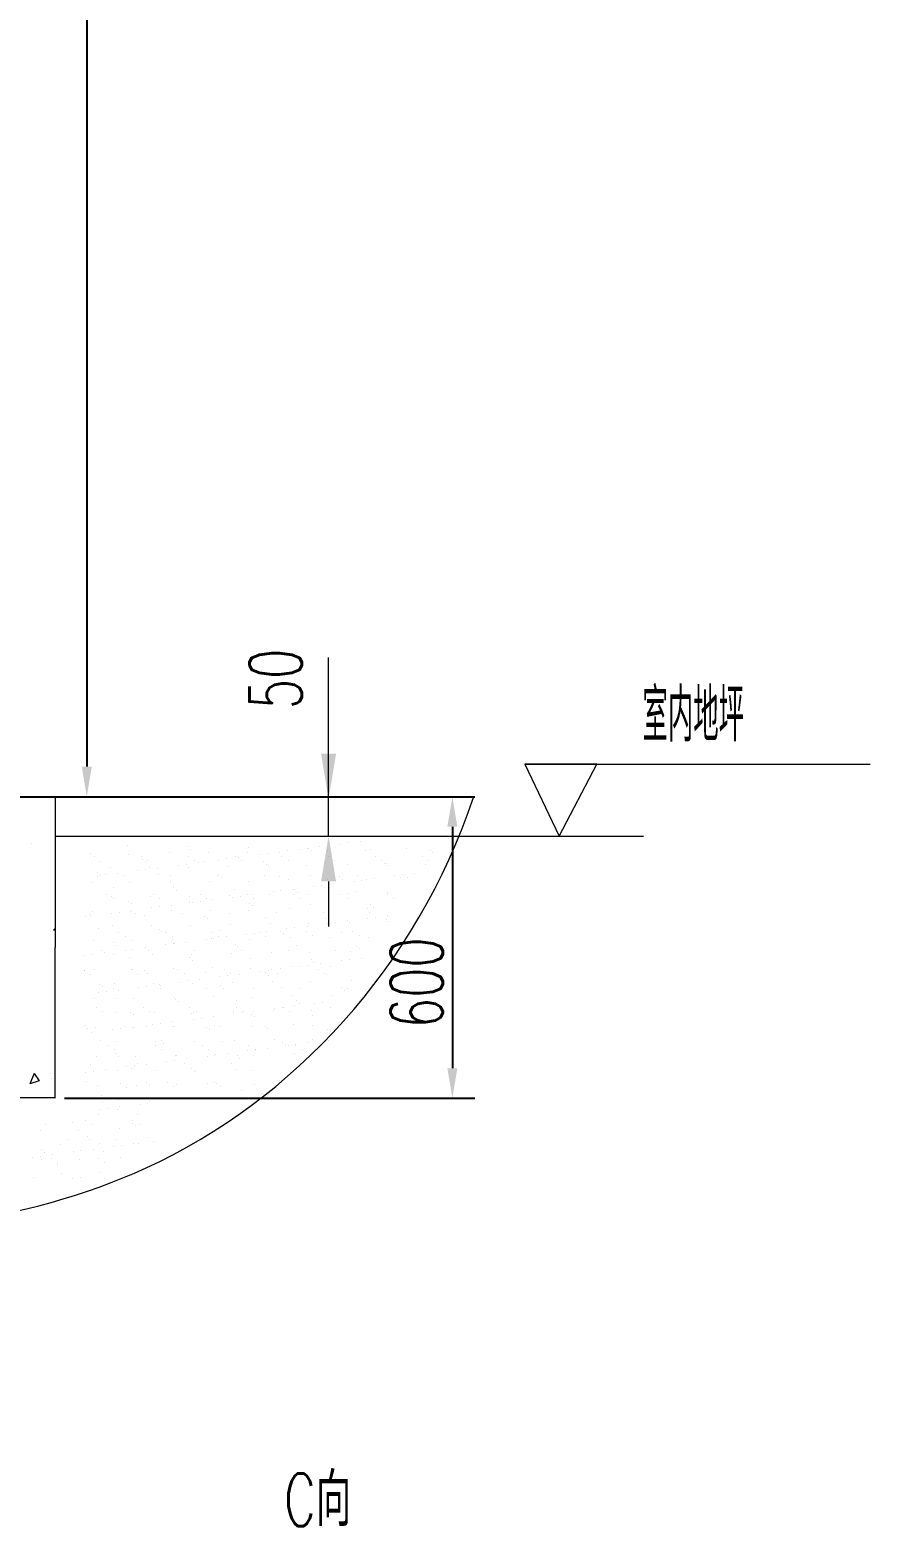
# Model space of a CAD drawing. Header units: millimetres. Extents: x -394 to 6212, y -2458 to 809.
# Drawn here: x 5029.1 to 5085, y -2285 to -2185.5 of the extents above; entities that cross this region are included whole.
import ezdxf

# ---------------------------------------------------------------- set-up
doc = ezdxf.new("R2010")
doc.units = ezdxf.units.MM
doc.header["$PDSIZE"] = -5
doc.layers.get('DEFPOINTS').update_dxf_attribs({"lineweight": 18})
doc.layers.add('1', color=1, linetype='Continuous', lineweight=18, true_color=0xff0000)
doc.layers.add('2', color=2, linetype='Continuous', lineweight=18, true_color=0xffff00)
doc.layers.add('LAYER2', color=2, linetype='Continuous', lineweight=25)
doc.styles.add('HZ', font='txt.shx', dxfattribs={"width": 0.67, "bigfont": 'hztxt.shx'})
doc.styles.get("Standard").update_dxf_attribs({"font": 'txt.shx', "bigfont": 'gbcbig.shx'})
doc.styles.add('STYLE1', font='txt.shx', dxfattribs={"width": 0.67, "bigfont": 'hztxt.shx'})
doc.dimstyles.new('STANDARD$0', dxfattribs={"dimtxt": 3.5, "dimasz": 2.5, "dimexe": 1.25, "dimexo": 0.625, "dimtad": 1, "dimdec": 4, "dimdsep": 46, "dimtxsty": 'HZ', "dimcen": 2.5, "dimdle": 5, "dimadec": 0, "dimazin": 0, "dimtfac": 1, "dimtmove": 0, "dimatfit": 3, "dimfxl": 1, "dimtolj": 1, "dimlwd": -1, "dimlwe": -1, "dimarcsym": 0})

# ---------------------------------------------------------------- blocks, each defined once
blk = doc.blocks.new('*D181')
at = {"layer": 'DEFPOINTS', "color": 0}
for p in [(4986.784, -2064.615), (5011.125, -2236.527), (5032.879, -2236.527)]:
    blk.add_point(p, dxfattribs=at)
at = {"layer": 'LAYER2', "color": 0}
for p, q in [((4987.409, -2064.615), (5034.379, -2064.615)), ((5032.879, -2066.615), (5032.879, -2234.527)), ((5011.75, -2236.527), (5034.379, -2236.527))]:
    blk.add_line(p, q, dxfattribs=at)
for points in [[(5032.546, -2066.615), (5033.212, -2066.615), (5032.879, -2064.615)], [(5032.546, -2234.527), (5033.212, -2234.527), (5032.879, -2236.527)]]:
    blk.add_solid(points, dxfattribs=at)
at = {"layer": 'LAYER2', "color": 0, "insert": (5030.504, -2146.691), "char_height": 3.5, "attachment_point": 5, "rotation": 90, "style": 'HZ'}
blk.add_mtext('\\A1;1546', dxfattribs=at)
blk = doc.blocks.new('*D179')
at = {"layer": 'DEFPOINTS', "color": 0}
for p in [(5011.087, -2236.527), (5030.762, -2256.574), (5057.201, -2256.574)]:
    blk.add_point(p, dxfattribs=at)
at = {"layer": 'LAYER2', "color": 0}
for p, q in [((5011.712, -2236.527), (5058.701, -2236.527)), ((5057.201, -2238.527), (5057.201, -2254.574)), ((5031.387, -2256.574), (5058.701, -2256.574))]:
    blk.add_line(p, q, dxfattribs=at)
for points in [[(5056.868, -2238.527), (5057.534, -2238.527), (5057.201, -2236.527)], [(5056.868, -2254.574), (5057.534, -2254.574), (5057.201, -2256.574)]]:
    blk.add_solid(points, dxfattribs=at)
at = {"layer": 'LAYER2', "color": 0, "insert": (5054.826, -2248.893), "char_height": 3.5, "attachment_point": 5, "rotation": 90, "style": 'HZ'}
blk.add_mtext('\\A1;600', dxfattribs=at)

msp = doc.modelspace()

# ---------------------------------------------------------------- linework, layer by layer
at = {"layer": '1'}
for p, q in [((5030.77982, -2236.49843), (5030.76151, -2256.57391)), ((5030.77982, -2236.57392), (5030.76151, -2256.57391)), ((5029.22343, -2239.66633), (5029.22343, -2239.66633)), ((5030.77745, -2239.15684), (5069.90599, -2239.15684)), ((5030.77173, -2245.40703), (5030.65807, -2245.39371)), ((5030.77184, -2245.28469), (5030.65816, -2245.39356)), ((5029.36958, -2254.92583), (5029.10017, -2255.62577)), ((5029.36958, -2254.92583), (5029.70464, -2255.42356)), ((5030.44434, -2254.92516), (5030.44434, -2254.92516)), ((5029.70451, -2255.4237), (5029.10004, -2255.62591)), ((5030.5076, -2255.25602), (5030.5076, -2255.25602)), ((4929.28181, -2256.52745), (5030.76155, -2256.52745))]:
    msp.add_line(p, q, dxfattribs=at)
at = {"layer": '2'}
for p, q in [((5048.96515, -2239.15684), (5048.96515, -2227.27787)), ((5062.02546, -2234.36745), (5064.29691, -2239.15684)), ((5066.82074, -2234.36745), (5062.02546, -2234.36745)), ((5062.02546, -2234.36745), (5084.99234, -2234.36745)), ((5064.29691, -2239.15684), (5066.82074, -2234.36745)), ((5064.29691, -2239.15684), (5066.82074, -2234.36745)), ((5030.80217, -2239.15684), (5050.96515, -2239.15684)), ((5035.599, -2239.80163), (5035.599, -2239.80163)), ((5039.60045, -2239.836), (5039.60045, -2239.836)), ((5039.78477, -2240.0049), (5039.78477, -2240.0049)), ((5043.66089, -2239.92442), (5043.66089, -2239.92442)), ((5047.04399, -2240.02561), (5047.04399, -2240.02561)), ((5047.5645, -2239.95708), (5047.5645, -2239.95708)), ((5047.66234, -2239.95879), (5047.66234, -2239.95879)), ((5048.37748, -2239.85005), (5048.37748, -2239.85005)), ((5048.8628, -2240.08639), (5048.8628, -2240.08639)), ((5049.73576, -2239.67123), (5049.73576, -2239.67123)), ((5050.25627, -2239.60271), (5050.25627, -2239.60271)), ((5051.06925, -2239.49567), (5051.06925, -2239.49567)), ((5051.42089, -2240.09866), (5051.42089, -2240.09866)), ((5051.72277, -2240.04721), (5051.72277, -2240.04721)), ((5054.12178, -2240.00135), (5054.12178, -2240.00135)), ((5055.72422, -2240.08158), (5055.72422, -2240.08158)), ((5033.10965, -2240.32325), (5033.10965, -2240.32325)), ((5033.39855, -2240.53195), (5033.39855, -2240.53195)), ((5033.82024, -2240.8006), (5033.82024, -2240.8006)), ((5035.66774, -2240.33551), (5035.66774, -2240.33551)), ((5036.51269, -2240.52629), (5036.51269, -2240.52629)), ((5036.59433, -2240.71368), (5036.59433, -2240.71368)), ((5036.77865, -2240.88258), (5036.77865, -2240.88258)), ((5036.93439, -2240.79494), (5036.93439, -2240.79494)), ((5038.36863, -2240.23821), (5038.36863, -2240.23821)), ((5038.96867, -2241.08875), (5038.96867, -2241.08875)), ((5039.48918, -2241.02022), (5039.48918, -2241.02022)), ((5039.62683, -2240.52063), (5039.62683, -2240.52063)), ((5040.04853, -2240.78928), (5040.04853, -2240.78928)), ((5040.30216, -2240.91319), (5040.30216, -2240.91319)), ((5040.65476, -2240.8021), (5040.65476, -2240.8021)), ((5040.98623, -2240.20482), (5040.98623, -2240.20482)), ((5041.66044, -2240.73437), (5041.66044, -2240.73437)), ((5042.18095, -2240.66584), (5042.18095, -2240.66584)), ((5042.74097, -2240.51497), (5042.74097, -2240.51497)), ((5042.99394, -2240.55881), (5042.99394, -2240.55881)), ((5043.16267, -2240.78362), (5043.16267, -2240.78362)), ((5043.54432, -2240.21709), (5043.54432, -2240.21709)), ((5044.35222, -2240.37999), (5044.35222, -2240.37999)), ((5044.65621, -2240.83647), (5044.65621, -2240.83647)), ((5044.84053, -2241.00537), (5044.84053, -2241.00537)), ((5044.87272, -2240.31146), (5044.87272, -2240.31146)), ((5044.95601, -2241.10902), (5044.95601, -2241.10902)), ((5045.68571, -2240.20443), (5045.68571, -2240.20443)), ((5045.85512, -2240.50931), (5045.85512, -2240.50931)), ((5046.24521, -2240.11978), (5046.24521, -2240.11978)), ((5046.27681, -2240.77796), (5046.27681, -2240.77796)), ((5047.84666, -2240.12769), (5047.84666, -2240.12769)), ((5048.71665, -2240.92489), (5048.71665, -2240.92489)), ((5048.96926, -2240.50365), (5048.96926, -2240.50365)), ((5049.39095, -2240.7723), (5049.39095, -2240.7723)), ((5050.21499, -2241.02398), (5050.21499, -2241.02398)), ((5052.0834, -2240.49799), (5052.0834, -2240.49799)), ((5052.5051, -2240.76664), (5052.5051, -2240.76664)), ((5052.7181, -2240.95926), (5052.7181, -2240.95926)), ((5052.83258, -2240.99059), (5052.83258, -2240.99059)), ((5055.19754, -2240.49233), (5055.19754, -2240.49233)), ((5055.39067, -2241.00286), (5055.39067, -2241.00286)), ((5055.61924, -2240.76098), (5055.61924, -2240.76098)), ((5055.90854, -2240.25048), (5055.90854, -2240.25048)), ((5033.58512, -2241.7975), (5033.58512, -2241.7975)), ((5033.5882, -2241.59135), (5033.5882, -2241.59135)), ((5033.77252, -2241.76025), (5033.77252, -2241.76025)), ((5034.10563, -2241.72898), (5034.10563, -2241.72898)), ((5034.46184, -2241.26083), (5034.46184, -2241.26083)), ((5034.91862, -2241.62195), (5034.91862, -2241.62195)), ((5035.33835, -2241.76773), (5035.33835, -2241.76773)), ((5036.2769, -2241.44312), (5036.2769, -2241.44312)), ((5036.79741, -2241.3746), (5036.79741, -2241.3746)), ((5037.07944, -2241.22744), (5037.07944, -2241.22744)), ((5037.61039, -2241.26757), (5037.61039, -2241.26757)), ((5037.64863, -2241.67977), (5037.64863, -2241.67977)), ((5038.45249, -2241.76208), (5038.45249, -2241.76208)), ((5039.63753, -2241.23971), (5039.63753, -2241.23971)), ((5041.56663, -2241.75642), (5041.56663, -2241.75642)), ((5041.65009, -2241.71414), (5041.65009, -2241.71414)), ((5041.8344, -2241.88304), (5041.8344, -2241.88304)), ((5042.33842, -2241.1424), (5042.33842, -2241.1424)), ((5044.68078, -2241.75076), (5044.68078, -2241.75076)), ((5045.71052, -2241.80256), (5045.71052, -2241.80256)), ((5046.3082, -2242.0466), (5046.3082, -2242.0466)), ((5047.5141, -2241.12129), (5047.5141, -2241.12129)), ((5047.79492, -2241.7451), (5047.79492, -2241.7451)), ((5048.92579, -2242.01322), (5048.92579, -2242.01322)), ((5049.71197, -2241.83693), (5049.71197, -2241.83693)), ((5049.89629, -2242.00583), (5049.89629, -2242.00583)), ((5050.90906, -2241.73944), (5050.90906, -2241.73944)), ((5051.17827, -2242.07047), (5051.17827, -2242.07047)), ((5051.48388, -2242.02548), (5051.48388, -2242.02548)), ((5051.99125, -2241.96344), (5051.99125, -2241.96344)), ((5052.90242, -2241.12815), (5052.90242, -2241.12815)), ((5053.34953, -2241.78462), (5053.34953, -2241.78462)), ((5053.7724, -2241.92535), (5053.7724, -2241.92535)), ((5053.87004, -2241.71609), (5053.87004, -2241.71609)), ((5054.0232, -2241.73378), (5054.0232, -2241.73378)), ((5054.18478, -2241.92818), (5054.18478, -2241.92818)), ((5054.68302, -2241.60906), (5054.68302, -2241.60906)), ((5033.17265, -2242.25007), (5033.17265, -2242.25007)), ((5034.20618, -2243.03605), (5034.20618, -2243.03605)), ((5034.64251, -2242.55745), (5034.64251, -2242.55745)), ((5035.73073, -2242.26234), (5035.73073, -2242.26234)), ((5037.32032, -2243.03039), (5037.32032, -2243.03039)), ((5038.43163, -2242.16503), (5038.43163, -2242.16503)), ((5038.64396, -2242.59182), (5038.64396, -2242.59182)), ((5038.82828, -2242.76072), (5038.82828, -2242.76072)), ((5040.43446, -2243.02473), (5040.43446, -2243.02473)), ((5041.04922, -2242.13164), (5041.04922, -2242.13164)), ((5042.40141, -2243.06923), (5042.40141, -2243.06923)), ((5042.70439, -2242.68024), (5042.70439, -2242.68024)), ((5043.5486, -2243.01907), (5043.5486, -2243.01907)), ((5043.60731, -2242.14391), (5043.60731, -2242.14391)), ((5043.91593, -2243.02658), (5043.91593, -2243.02658)), ((5045.019, -2243.03584), (5045.019, -2243.03584)), ((5045.27421, -2242.84776), (5045.27421, -2242.84776)), ((5045.79472, -2242.77923), (5045.79472, -2242.77923)), ((5046.60771, -2242.6722), (5046.60771, -2242.6722)), ((5046.66274, -2243.01341), (5046.66274, -2243.01341)), ((5046.70584, -2242.71461), (5046.70584, -2242.71461)), ((5046.89016, -2242.88351), (5046.89016, -2242.88351)), ((5047.57709, -2243.04811), (5047.57709, -2243.04811)), ((5047.96598, -2242.49338), (5047.96598, -2242.49338)), ((5048.48649, -2242.42485), (5048.48649, -2242.42485)), ((5048.96515, -2242.15684), (5048.96515, -2245.15684)), ((5049.29948, -2242.31782), (5049.29948, -2242.31782)), ((5049.77689, -2243.00775), (5049.77689, -2243.00775)), ((5050.27799, -2242.9508), (5050.27799, -2242.9508)), ((5050.65776, -2242.139), (5050.65776, -2242.139)), ((5050.76628, -2242.80303), (5050.76628, -2242.80303)), ((5052.89103, -2243.00209), (5052.89103, -2243.00209)), ((5052.89558, -2242.91741), (5052.89558, -2242.91741)), ((5034.52484, -2243.18766), (5034.52484, -2243.18766)), ((5034.62787, -2243.3047), (5034.62787, -2243.3047)), ((5035.63783, -2243.46949), (5035.63783, -2243.46949)), ((5035.82215, -2243.63839), (5035.82215, -2243.63839)), ((5035.84061, -2244.08971), (5035.84061, -2244.08971)), ((5037.14243, -2243.15427), (5037.14243, -2243.15427)), ((5037.19889, -2243.91089), (5037.19889, -2243.91089)), ((5037.7194, -2243.84237), (5037.7194, -2243.84237)), ((5037.74202, -2243.29904), (5037.74202, -2243.29904)), ((5038.49462, -2244.09185), (5038.49462, -2244.09185)), ((5038.53239, -2243.73533), (5038.53239, -2243.73533)), ((5039.69827, -2243.55791), (5039.69827, -2243.55791)), ((5039.70052, -2243.16654), (5039.70052, -2243.16654)), ((5039.89067, -2243.55651), (5039.89067, -2243.55651)), ((5040.41117, -2243.48799), (5040.41117, -2243.48799)), ((5040.85616, -2243.29338), (5040.85616, -2243.29338)), ((5041.11221, -2244.05847), (5041.11221, -2244.05847)), ((5041.22416, -2243.38096), (5041.22416, -2243.38096)), ((5042.58244, -2243.20214), (5042.58244, -2243.20214)), ((5043.10295, -2243.13361), (5043.10295, -2243.13361)), ((5043.6703, -2244.07073), (5043.6703, -2244.07073)), ((5043.69972, -2243.59228), (5043.69972, -2243.59228)), ((5043.88404, -2243.76118), (5043.88404, -2243.76118)), ((5043.9703, -2243.28772), (5043.9703, -2243.28772)), ((5046.3712, -2243.97343), (5046.3712, -2243.97343)), ((5047.08444, -2243.28206), (5047.08444, -2243.28206)), ((5047.76015, -2243.6807), (5047.76015, -2243.6807)), ((5048.98879, -2243.94004), (5048.98879, -2243.94004)), ((5050.19858, -2243.2764), (5050.19858, -2243.2764)), ((5051.54688, -2243.95231), (5051.54688, -2243.95231)), ((5051.7616, -2243.71507), (5051.7616, -2243.71507)), ((5051.94592, -2243.88397), (5051.94592, -2243.88397)), ((5053.31272, -2243.27074), (5053.31272, -2243.27074)), ((5032.81603, -2244.51607), (5032.81603, -2244.51607)), ((5033.03184, -2244.2775), (5033.03184, -2244.2775)), ((5033.14884, -2244.44409), (5033.14884, -2244.44409)), ((5033.23564, -2244.17689), (5033.23564, -2244.17689)), ((5034.50712, -2244.26527), (5034.50712, -2244.26527)), ((5035.02763, -2244.19674), (5035.02763, -2244.19674)), ((5035.79373, -2244.18916), (5035.79373, -2244.18916)), ((5036.14598, -2244.27184), (5036.14598, -2244.27184)), ((5036.69214, -2244.43559), (5036.69214, -2244.43559)), ((5037.20542, -2245.08109), (5037.20542, -2245.08109)), ((5039.26012, -2244.26618), (5039.26012, -2244.26618)), ((5040.69359, -2244.46996), (5040.69359, -2244.46996)), ((5040.87791, -2244.63886), (5040.87791, -2244.63886)), ((5042.37426, -2244.26052), (5042.37426, -2244.26052)), ((5042.46441, -2244.99605), (5042.46441, -2244.99605)), ((5044.75402, -2244.55838), (5044.75402, -2244.55838)), ((5045.082, -2244.96266), (5045.082, -2244.96266)), ((5045.4884, -2244.25486), (5045.4884, -2244.25486)), ((5047.64009, -2244.97493), (5047.64009, -2244.97493)), ((5048.60255, -2244.2492), (5048.60255, -2244.2492)), ((5048.75547, -2244.59275), (5048.75547, -2244.59275)), ((5048.88798, -2244.96115), (5048.88798, -2244.96115)), ((5048.93979, -2244.76165), (5048.93979, -2244.76165)), ((5049.40849, -2244.89262), (5049.40849, -2244.89262)), ((5050.22147, -2244.78559), (5050.22147, -2244.78559)), ((5050.34098, -2244.87763), (5050.34098, -2244.87763)), ((5051.57975, -2244.60677), (5051.57975, -2244.60677)), ((5051.71669, -2244.24354), (5051.71669, -2244.24354)), ((5052.10026, -2244.53824), (5052.10026, -2244.53824)), ((5052.81591, -2244.68117), (5052.81591, -2244.68117)), ((5052.91325, -2244.43121), (5052.91325, -2244.43121)), ((5052.95857, -2244.84424), (5052.95857, -2244.84424)), ((5033.68601, -2245.31326), (5033.68601, -2245.31326)), ((5034.58783, -2245.11448), (5034.58783, -2245.11448)), ((5035.01381, -2245.54015), (5035.01381, -2245.54015)), ((5035.4355, -2245.8088), (5035.4355, -2245.8088)), ((5037.68746, -2245.34764), (5037.68746, -2245.34764)), ((5037.87178, -2245.51653), (5037.87178, -2245.51653)), ((5038.12795, -2245.53449), (5038.12795, -2245.53449)), ((5038.54964, -2245.80314), (5038.54964, -2245.80314)), ((5038.55761, -2246.01868), (5038.55761, -2246.01868)), ((5039.76351, -2245.09336), (5039.76351, -2245.09336)), ((5040.81266, -2246.02428), (5040.81266, -2246.02428)), ((5041.17521, -2245.98529), (5041.17521, -2245.98529)), ((5041.24209, -2245.52883), (5041.24209, -2245.52883)), ((5041.33317, -2245.95575), (5041.33317, -2245.95575)), ((5041.66379, -2245.79748), (5041.66379, -2245.79748)), ((5041.7479, -2245.43605), (5041.7479, -2245.43605)), ((5042.14616, -2245.84872), (5042.14616, -2245.84872)), ((5043.50444, -2245.6699), (5043.50444, -2245.6699)), ((5043.7333, -2245.99756), (5043.7333, -2245.99756)), ((5044.02494, -2245.60138), (5044.02494, -2245.60138)), ((5044.35623, -2245.52317), (5044.35623, -2245.52317)), ((5044.77793, -2245.79182), (5044.77793, -2245.79182)), ((5044.83793, -2245.49434), (5044.83793, -2245.49434)), ((5045.74935, -2245.47042), (5045.74935, -2245.47042)), ((5045.93367, -2245.63932), (5045.93367, -2245.63932)), ((5046.19621, -2245.31552), (5046.19621, -2245.31552)), ((5046.43419, -2245.90025), (5046.43419, -2245.90025)), ((5046.71672, -2245.247), (5046.71672, -2245.247)), ((5047.47037, -2245.51751), (5047.47037, -2245.51751)), ((5047.5297, -2245.13997), (5047.5297, -2245.13997)), ((5047.89207, -2245.78616), (5047.89207, -2245.78616)), ((5049.05178, -2245.86686), (5049.05178, -2245.86686)), ((5049.80978, -2245.55884), (5049.80978, -2245.55884)), ((5050.58452, -2245.51185), (5050.58452, -2245.51185)), ((5051.00621, -2245.7805), (5051.00621, -2245.7805)), ((5051.60987, -2245.87913), (5051.60987, -2245.87913)), ((5033.25785, -2247.01889), (5033.25785, -2247.01889)), ((5033.29863, -2246.10372), (5033.29863, -2246.10372)), ((5033.83946, -2246.7816), (5033.83946, -2246.7816)), ((5034.07084, -2246.91186), (5034.07084, -2246.91186)), ((5034.65082, -2247.0413), (5034.65082, -2247.0413)), ((5034.68134, -2246.22531), (5034.68134, -2246.22531)), ((5034.86566, -2246.39421), (5034.86566, -2246.39421)), ((5035.42912, -2246.73304), (5035.42912, -2246.73304)), ((5035.85672, -2246.11599), (5035.85672, -2246.11599)), ((5035.94963, -2246.66451), (5035.94963, -2246.66451)), ((5036.76261, -2246.55748), (5036.76261, -2246.55748)), ((5036.95361, -2246.77594), (5036.95361, -2246.77594)), ((5037.26842, -2247.00791), (5037.26842, -2247.00791)), ((5038.12089, -2246.37866), (5038.12089, -2246.37866)), ((5038.6414, -2246.31013), (5038.6414, -2246.31013)), ((5038.74177, -2246.31373), (5038.74177, -2246.31373)), ((5039.45438, -2246.2031), (5039.45438, -2246.2031)), ((5039.82651, -2247.02018), (5039.82651, -2247.02018)), ((5040.06775, -2246.77028), (5040.06775, -2246.77028)), ((5042.5274, -2246.92288), (5042.5274, -2246.92288)), ((5042.74322, -2246.3481), (5042.74322, -2246.3481)), ((5042.92754, -2246.517), (5042.92754, -2246.517)), ((5043.18189, -2246.76462), (5043.18189, -2246.76462)), ((5045.14499, -2246.88949), (5045.14499, -2246.88949)), ((5046.29603, -2246.75896), (5046.29603, -2246.75896)), ((5046.80365, -2246.43652), (5046.80365, -2246.43652)), ((5047.70308, -2246.90176), (5047.70308, -2246.90176)), ((5049.41017, -2246.7533), (5049.41017, -2246.7533)), ((5050.40397, -2246.80445), (5050.40397, -2246.80445)), ((5050.80511, -2246.47089), (5050.80511, -2246.47089)), ((5050.98942, -2246.63979), (5050.98942, -2246.63979)), ((5032.70729, -2248.04991), (5032.70729, -2248.04991)), ((5032.70729, -2248.04991), (5032.70729, -2248.04991)), ((5032.72952, -2248.06908), (5032.72952, -2248.06908)), ((5032.72952, -2248.06908), (5032.72952, -2248.06908)), ((5032.73734, -2247.08742), (5032.73734, -2247.08742)), ((5032.73734, -2247.08742), (5032.73734, -2247.08742)), ((5033.36163, -2248.03054), (5033.36163, -2248.03054)), ((5035.73564, -2247.1914), (5035.73564, -2247.1914)), ((5035.82143, -2248.04425), (5035.82143, -2248.04425)), ((5035.91972, -2248.04281), (5035.91972, -2248.04281)), ((5038.62061, -2247.9455), (5038.62061, -2247.9455)), ((5038.93558, -2248.03859), (5038.93558, -2248.03859)), ((5039.73709, -2247.22578), (5039.73709, -2247.22578)), ((5039.92141, -2247.39467), (5039.92141, -2247.39467)), ((5041.2382, -2247.91211), (5041.2382, -2247.91211)), ((5042.04972, -2248.03293), (5042.04972, -2248.03293)), ((5043.79629, -2247.92438), (5043.79629, -2247.92438)), ((5043.79753, -2247.31419), (5043.79753, -2247.31419)), ((5044.94694, -2248.06914), (5044.94694, -2248.06914)), ((5045.16386, -2248.02727), (5045.16386, -2248.02727)), ((5045.75992, -2247.96211), (5045.75992, -2247.96211)), ((5046.49718, -2247.82707), (5046.49718, -2247.82707)), ((5047.1182, -2247.78329), (5047.1182, -2247.78329)), ((5047.63871, -2247.71477), (5047.63871, -2247.71477)), ((5047.79898, -2247.34857), (5047.79898, -2247.34857)), ((5047.9833, -2247.51746), (5047.9833, -2247.51746)), ((5048.278, -2248.02162), (5048.278, -2248.02162)), ((5048.4517, -2247.60773), (5048.4517, -2247.60773)), ((5049.11477, -2247.79369), (5049.11477, -2247.79369)), ((5049.80998, -2247.42891), (5049.80998, -2247.42891)), ((5050.33049, -2247.36039), (5050.33049, -2247.36039)), ((5051.14347, -2247.25335), (5051.14347, -2247.25335)), ((5033.12899, -2248.31856), (5033.12899, -2248.31856)), ((5033.72484, -2248.98113), (5033.72484, -2248.98113)), ((5034.71382, -2248.96813), (5034.71382, -2248.96813)), ((5036.24313, -2248.3129), (5036.24313, -2248.3129)), ((5036.73097, -2248.10345), (5036.73097, -2248.10345)), ((5036.91529, -2248.27235), (5036.91529, -2248.27235)), ((5037.33141, -2248.93474), (5037.33141, -2248.93474)), ((5037.68461, -2249.02525), (5037.68461, -2249.02525)), ((5039.04289, -2248.84643), (5039.04289, -2248.84643)), ((5039.35727, -2248.30724), (5039.35727, -2248.30724)), ((5039.56339, -2248.7779), (5039.56339, -2248.7779)), ((5039.8895, -2248.94701), (5039.8895, -2248.94701)), ((5040.37638, -2248.67087), (5040.37638, -2248.67087)), ((5040.7914, -2248.19187), (5040.7914, -2248.19187)), ((5041.73466, -2248.49205), (5041.73466, -2248.49205)), ((5042.25517, -2248.42352), (5042.25517, -2248.42352)), ((5042.47141, -2248.30158), (5042.47141, -2248.30158)), ((5042.59039, -2248.8497), (5042.59039, -2248.8497)), ((5043.06815, -2248.31649), (5043.06815, -2248.31649)), ((5044.42643, -2248.13767), (5044.42643, -2248.13767)), ((5044.79285, -2248.22624), (5044.79285, -2248.22624)), ((5044.97717, -2248.39514), (5044.97717, -2248.39514)), ((5045.20798, -2248.81631), (5045.20798, -2248.81631)), ((5045.58556, -2248.29592), (5045.58556, -2248.29592)), ((5047.76607, -2248.82858), (5047.76607, -2248.82858)), ((5048.6997, -2248.29027), (5048.6997, -2248.29027)), ((5048.85329, -2248.31466), (5048.85329, -2248.31466)), ((5050.46697, -2248.73127), (5050.46697, -2248.73127)), ((5033.42462, -2249.95736), (5033.42462, -2249.95736)), ((5033.65934, -2249.55518), (5033.65934, -2249.55518)), ((5033.90916, -2249.15002), (5033.90916, -2249.15002)), ((5034.17985, -2249.48666), (5034.17985, -2249.48666)), ((5034.64709, -2249.2857), (5034.64709, -2249.2857)), ((5034.77915, -2249.94722), (5034.77915, -2249.94722)), ((5034.99283, -2249.37963), (5034.99283, -2249.37963)), ((5035.98271, -2249.96963), (5035.98271, -2249.96963)), ((5036.35111, -2249.20081), (5036.35111, -2249.20081)), ((5036.87162, -2249.13228), (5036.87162, -2249.13228)), ((5037.76123, -2249.28004), (5037.76123, -2249.28004)), ((5037.78527, -2249.06955), (5037.78527, -2249.06955)), ((5038.6836, -2249.87233), (5038.6836, -2249.87233)), ((5038.7806, -2249.98159), (5038.7806, -2249.98159)), ((5040.87538, -2249.27438), (5040.87538, -2249.27438)), ((5041.30119, -2249.83894), (5041.30119, -2249.83894)), ((5041.78673, -2249.10392), (5041.78673, -2249.10392)), ((5041.97104, -2249.27281), (5041.97104, -2249.27281)), ((5043.85928, -2249.85121), (5043.85928, -2249.85121)), ((5043.98952, -2249.26872), (5043.98952, -2249.26872)), ((5045.84716, -2249.19234), (5045.84716, -2249.19234)), ((5046.56018, -2249.7539), (5046.56018, -2249.7539)), ((5047.10366, -2249.26306), (5047.10366, -2249.26306)), ((5049.17777, -2249.72051), (5049.17777, -2249.72051)), ((5049.84861, -2249.22671), (5049.84861, -2249.22671)), ((5050.03293, -2249.3956), (5050.03293, -2249.3956)), ((5050.2178, -2249.2574), (5050.2178, -2249.2574)), ((5033.51492, -2250.55401), (5033.51492, -2250.55401)), ((5033.93662, -2250.82266), (5033.93662, -2250.82266)), ((5034.77681, -2250.89495), (5034.77681, -2250.89495)), ((5035.77447, -2250.85927), (5035.77447, -2250.85927)), ((5035.95879, -2251.02817), (5035.95879, -2251.02817)), ((5036.62906, -2250.54835), (5036.62906, -2250.54835)), ((5037.05076, -2250.817), (5037.05076, -2250.817)), ((5037.3944, -2250.86156), (5037.3944, -2250.86156)), ((5038.96492, -2250.15049), (5038.96492, -2250.15049)), ((5039.7432, -2250.5427), (5039.7432, -2250.5427)), ((5039.83491, -2250.94769), (5039.83491, -2250.94769)), ((5039.95249, -2250.87383), (5039.95249, -2250.87383)), ((5040.1649, -2250.81135), (5040.1649, -2250.81135)), ((5042.65339, -2250.77652), (5042.65339, -2250.77652)), ((5042.65665, -2250.95982), (5042.65665, -2250.95982)), ((5042.84103, -2250.07001), (5042.84103, -2250.07001)), ((5042.85735, -2250.53704), (5042.85735, -2250.53704)), ((5043.17716, -2250.89129), (5043.17716, -2250.89129)), ((5043.27904, -2250.80569), (5043.27904, -2250.80569)), ((5043.83636, -2250.98206), (5043.83636, -2250.98206)), ((5043.99015, -2250.78426), (5043.99015, -2250.78426)), ((5045.27098, -2250.74314), (5045.27098, -2250.74314)), ((5045.34843, -2250.60544), (5045.34843, -2250.60544)), ((5045.86894, -2250.53691), (5045.86894, -2250.53691)), ((5045.97149, -2250.53138), (5045.97149, -2250.53138)), ((5046.39318, -2250.80003), (5046.39318, -2250.80003)), ((5046.68192, -2250.42988), (5046.68192, -2250.42988)), ((5046.84248, -2250.10438), (5046.84248, -2250.10438)), ((5047.0268, -2250.27328), (5047.0268, -2250.27328)), ((5047.82907, -2250.7554), (5047.82907, -2250.7554)), ((5048.0402, -2250.25106), (5048.0402, -2250.25106)), ((5048.56071, -2250.18253), (5048.56071, -2250.18253)), ((5049.08563, -2250.52572), (5049.08563, -2250.52572)), ((5032.76835, -2251.73694), (5032.76835, -2251.73694)), ((5032.95266, -2251.90584), (5032.95266, -2251.90584)), ((5033.48761, -2251.88419), (5033.48761, -2251.88419)), ((5034.58134, -2252.02295), (5034.58134, -2252.02295)), ((5035.10184, -2251.95443), (5035.10184, -2251.95443)), ((5035.45472, -2251.7898), (5035.45472, -2251.7898)), ((5035.91483, -2251.84739), (5035.91483, -2251.84739)), ((5036.0457, -2251.89646), (5036.0457, -2251.89646)), ((5036.82878, -2251.82536), (5036.82878, -2251.82536)), ((5037.27311, -2251.66857), (5037.27311, -2251.66857)), ((5037.79362, -2251.60005), (5037.79362, -2251.60005)), ((5038.56886, -2251.78414), (5038.56886, -2251.78414)), ((5038.6066, -2251.49302), (5038.6066, -2251.49302)), ((5038.74659, -2251.79915), (5038.74659, -2251.79915)), ((5039.96488, -2251.31419), (5039.96488, -2251.31419)), ((5040.48539, -2251.24567), (5040.48539, -2251.24567)), ((5040.83023, -2251.85973), (5040.83023, -2251.85973)), ((5041.01455, -2252.02863), (5041.01455, -2252.02863)), ((5041.29838, -2251.13864), (5041.29838, -2251.13864)), ((5041.36419, -2251.76576), (5041.36419, -2251.76576)), ((5041.683, -2251.77848), (5041.683, -2251.77848)), ((5043.92228, -2251.77803), (5043.92228, -2251.77803)), ((5044.02068, -2251.15096), (5044.02068, -2251.15096)), ((5044.79715, -2251.77283), (5044.79715, -2251.77283)), ((5044.89066, -2251.94815), (5044.89066, -2251.94815)), ((5046.62317, -2251.68072), (5046.62317, -2251.68072)), ((5047.89679, -2251.07048), (5047.89679, -2251.07048)), ((5047.91129, -2251.76717), (5047.91129, -2251.76717)), ((5048.89211, -2251.98252), (5048.89211, -2251.98252)), ((5033.22306, -2252.20177), (5033.22306, -2252.20177)), ((5033.82265, -2252.70304), (5033.82265, -2252.70304)), ((5034.8398, -2252.82177), (5034.8398, -2252.82177)), ((5037.4574, -2252.78839), (5037.4574, -2252.78839)), ((5037.8241, -2252.73741), (5037.8241, -2252.73741)), ((5038.00842, -2252.90631), (5038.00842, -2252.90631)), ((5040.01549, -2252.80066), (5040.01549, -2252.80066)), ((5040.55083, -2253.0468), (5040.55083, -2253.0468)), ((5041.88454, -2252.82583), (5041.88454, -2252.82583)), ((5042.71638, -2252.70335), (5042.71638, -2252.70335)), ((5043.66497, -2253.04114), (5043.66497, -2253.04114)), ((5045.33397, -2252.66996), (5045.33397, -2252.66996)), ((5045.88599, -2252.8602), (5045.88599, -2252.8602)), ((5046.07031, -2253.0291), (5046.07031, -2253.0291)), ((5046.77912, -2253.03548), (5046.77912, -2253.03548)), ((5046.79093, -2253.00468), (5046.79093, -2253.00468)), ((5047.60392, -2252.89765), (5047.60392, -2252.89765)), ((5047.89206, -2252.68223), (5047.89206, -2252.68223)), ((5048.9622, -2252.71883), (5048.9622, -2252.71883)), ((5049.07643, -2252.15142), (5049.07643, -2252.15142)), ((5033.55061, -2253.81101), (5033.55061, -2253.81101)), ((5034.32255, -2253.05812), (5034.32255, -2253.05812)), ((5034.74424, -2253.32677), (5034.74424, -2253.32677)), ((5034.81798, -2253.61508), (5034.81798, -2253.61508)), ((5035.0023, -2253.78398), (5035.0023, -2253.78398)), ((5036.1087, -2253.82328), (5036.1087, -2253.82328)), ((5037.43669, -2253.05246), (5037.43669, -2253.05246)), ((5037.85839, -2253.32111), (5037.85839, -2253.32111)), ((5038.80959, -2253.72597), (5038.80959, -2253.72597)), ((5038.87841, -2253.7035), (5038.87841, -2253.7035)), ((5039.5286, -2253.96078), (5039.5286, -2253.96078)), ((5040.88688, -2253.78196), (5040.88688, -2253.78196)), ((5040.97253, -2253.31545), (5040.97253, -2253.31545)), ((5041.40739, -2253.71344), (5041.40739, -2253.71344)), ((5041.42718, -2253.69258), (5041.42718, -2253.69258)), ((5042.22037, -2253.6064), (5042.22037, -2253.6064)), ((5042.87986, -2253.73787), (5042.87986, -2253.73787)), ((5043.06418, -2253.90677), (5043.06418, -2253.90677)), ((5043.57865, -2253.42758), (5043.57865, -2253.42758)), ((5043.98527, -2253.70485), (5043.98527, -2253.70485)), ((5044.08667, -2253.30979), (5044.08667, -2253.30979)), ((5044.09916, -2253.35906), (5044.09916, -2253.35906)), ((5044.91214, -2253.25203), (5044.91214, -2253.25203)), ((5046.27042, -2253.0732), (5046.27042, -2253.0732)), ((5046.68616, -2253.60755), (5046.68616, -2253.60755)), ((5047.20081, -2253.30413), (5047.20081, -2253.30413)), ((5032.81156, -2254.8451), (5032.81156, -2254.8451)), ((5033.14821, -2254.29956), (5033.14821, -2254.29956)), ((5033.33207, -2254.77657), (5033.33207, -2254.77657)), ((5034.14505, -2254.66954), (5034.14505, -2254.66954)), ((5034.9028, -2254.7486), (5034.9028, -2254.7486)), ((5035.50333, -2254.49072), (5035.50333, -2254.49072)), ((5035.87228, -2254.58118), (5035.87228, -2254.58118)), ((5036.02384, -2254.42219), (5036.02384, -2254.42219)), ((5036.26235, -2254.2939), (5036.26235, -2254.2939)), ((5036.83683, -2254.31516), (5036.83683, -2254.31516)), ((5037.52039, -2254.71521), (5037.52039, -2254.71521)), ((5038.19511, -2254.13634), (5038.19511, -2254.13634)), ((5038.71561, -2254.06781), (5038.71561, -2254.06781)), ((5039.37649, -2254.28825), (5039.37649, -2254.28825)), ((5039.87373, -2254.61555), (5039.87373, -2254.61555)), ((5040.05805, -2254.78445), (5040.05805, -2254.78445)), ((5040.07848, -2254.72748), (5040.07848, -2254.72748)), ((5042.49063, -2254.28259), (5042.49063, -2254.28259)), ((5042.77937, -2254.63017), (5042.77937, -2254.63017)), ((5043.93417, -2254.70397), (5043.93417, -2254.70397)), ((5032.86616, -2255.45885), (5032.86616, -2255.45885)), ((5033.6136, -2255.73784), (5033.6136, -2255.73784)), ((5035.13018, -2255.56222), (5035.13018, -2255.56222)), ((5035.55187, -2255.83087), (5035.55187, -2255.83087)), ((5036.17169, -2255.7501), (5036.17169, -2255.7501)), ((5036.86761, -2255.49322), (5036.86761, -2255.49322)), ((5037.05193, -2255.66212), (5037.05193, -2255.66212)), ((5038.24432, -2255.55656), (5038.24432, -2255.55656)), ((5038.66602, -2255.82521), (5038.66602, -2255.82521)), ((5038.87258, -2255.6528), (5038.87258, -2255.6528)), ((5040.92804, -2255.58164), (5040.92804, -2255.58164)), ((5041.35846, -2255.5509), (5041.35846, -2255.5509)), ((5041.49017, -2255.61941), (5041.49017, -2255.61941)), ((5041.78016, -2255.81955), (5041.78016, -2255.81955)), ((5044.04826, -2255.63168), (5044.04826, -2255.63168)), ((5033.86148, -2256.3709), (5033.86148, -2256.3709)), ((5033.95584, -2256.80367), (5033.95584, -2256.80367)), ((5034.0458, -2256.5398), (5034.0458, -2256.5398)), ((5034.96579, -2256.67542), (5034.96579, -2256.67542)), ((5036.42533, -2256.95849), (5036.42533, -2256.95849)), ((5036.94584, -2256.88996), (5036.94584, -2256.88996)), ((5037.06998, -2256.79801), (5037.06998, -2256.79801)), ((5043.14237, -2256.07417), (5043.14237, -2256.07417)), ((5033.67659, -2257.66466), (5033.67659, -2257.66466)), ((5033.73356, -2257.31287), (5033.73356, -2257.31287)), ((5034.25406, -2257.24434), (5034.25406, -2257.24434)), ((5034.91579, -2257.33699), (5034.91579, -2257.33699)), ((5035.06705, -2257.13731), (5035.06705, -2257.13731)), ((5036.23468, -2257.67693), (5036.23468, -2257.67693)), ((5029.7698, -2258.68728), (5029.7698, -2258.68728)), ((5030.13122, -2258.34629), (5030.13122, -2258.34629)), ((5031.90966, -2258.21467), (5031.90966, -2258.21467)), ((5032.32789, -2258.69955), (5032.32789, -2258.69955)), ((5032.82366, -2258.07198), (5032.82366, -2258.07198)), ((5033.24536, -2258.34063), (5033.24536, -2258.34063)), ((5035.02878, -2258.60225), (5035.02878, -2258.60225)), ((5035.91111, -2258.24904), (5035.91111, -2258.24904)), ((5035.93781, -2258.06632), (5035.93781, -2258.06632)), ((5036.09543, -2258.41794), (5036.09543, -2258.41794)), ((5036.3595, -2258.33497), (5036.3595, -2258.33497)), ((5029.89886, -2260.00439), (5029.89886, -2260.00439)), ((5031.12199, -2259.62487), (5031.12199, -2259.62487)), ((5031.64932, -2259.31343), (5031.64932, -2259.31343)), ((5032.90499, -2259.12672), (5032.90499, -2259.12672)), ((5033.0893, -2259.29561), (5033.0893, -2259.29561)), ((5033.29727, -2259.95945), (5033.29727, -2259.95945)), ((5033.73959, -2259.59148), (5033.73959, -2259.59148)), ((5034.65555, -2259.78063), (5034.65555, -2259.78063)), ((5034.76346, -2259.30777), (5034.76346, -2259.30777)), ((5035.17606, -2259.71211), (5035.17606, -2259.71211)), ((5035.98905, -2259.60508), (5035.98905, -2259.60508)), ((5036.29768, -2259.60375), (5036.29768, -2259.60375)), ((5036.96542, -2259.21514), (5036.96542, -2259.21514)), ((5037.34732, -2259.42625), (5037.34732, -2259.42625)), ((5029.27201, -2260.48939), (5029.27201, -2260.48939)), ((5029.79251, -2260.42086), (5029.79251, -2260.42086)), ((5029.8328, -2260.61411), (5029.8328, -2260.61411)), ((5030.08318, -2260.17329), (5030.08318, -2260.17329)), ((5030.51715, -2260.58174), (5030.51715, -2260.58174)), ((5030.6055, -2260.31383), (5030.6055, -2260.31383)), ((5030.93885, -2260.85039), (5030.93885, -2260.85039)), ((5030.95317, -2260.97049), (5030.95317, -2260.97049)), ((5031.96378, -2260.13501), (5031.96378, -2260.13501)), ((5032.39088, -2260.62638), (5032.39088, -2260.62638)), ((5032.48429, -2260.06649), (5032.48429, -2260.06649)), ((5033.63129, -2260.57608), (5033.63129, -2260.57608)), ((5033.95929, -2260.09281), (5033.95929, -2260.09281)), ((5034.05299, -2260.84473), (5034.05299, -2260.84473)), ((5035.09178, -2260.52907), (5035.09178, -2260.52907)), ((5029.34281, -2261.82319), (5029.34281, -2261.82319)), ((5031.18499, -2261.55169), (5031.18499, -2261.55169)), ((5031.94849, -2261.88253), (5031.94849, -2261.88253)), ((5032.45695, -2261.81753), (5032.45695, -2261.81753)), ((5033.80258, -2261.51831), (5033.80258, -2261.51831))]:
    msp.add_line(p, q, dxfattribs=at)
msp.add_open_spline([(4769.60969, -2239.09753), (4777.4175, -2256.39801), (4786.07109, -2265.01876), (4813.35317, -2272.45293), (4873.1156, -2275.37176), (4927.29378, -2265.8987), (4982.83014, -2261.12349), (5033.0687, -2271.2269), (5054.77347, -2247.95205), (5058.63387, -2236.52227)], degree=3, knots=[2.1012099, 2.1012099, 2.1012099, 2.1012099, 38.63866485, 85.31157277, 139.19870969, 206.24166053, 252.06473455, 308.88312213, 343.05627831, 343.05627831, 343.05627831, 343.05627831], dxfattribs=at)
for points in [[(5048.46515, -2233.66976), (5049.46515, -2233.66976), (5048.96515, -2236.66976)], [(5048.46515, -2242.15684), (5049.46515, -2242.15684), (5048.96515, -2239.15684)]]:
    msp.add_solid(points, dxfattribs=at)

# ---------------------------------------------------------------- texts
at = {"layer": '2', "width": 0.67}
msp.add_text('室内地坪', height=3.5, dxfattribs=at).set_placement((5069.84934, -2232.85502))
at = {"layer": '2', "insert": (5046.0074, -2281.5177), "char_height": 3.5, "width": 9.7987, "attachment_point": 1, "style": 'HZ'}
msp.add_mtext('C向', dxfattribs=at)
at = {"layer": 'LAYER2', "insert": (5045.445, -2228.69457), "char_height": 3.5, "attachment_point": 5, "rotation": 90, "style": 'STYLE1'}
msp.add_mtext('\\A1;50', dxfattribs=at)

# ---------------------------------------------------------------- dimensions: what is measured, and where the dimension line sits
at = {"layer": 'LAYER2'}
for base, p1, p2, text, picture, middle in [((5032.8791, -2236.52745), (4986.78392, -2064.61545), (5011.12482, -2236.52745), '1546', '*D181', (5032.8791, -2146.69064)), ((5057.20116, -2256.57391), (5011.08682, -2236.52745), (5030.76151, -2256.57391), '600', '*D179', (5057.20116, -2248.89264))]:
    dim = msp.add_linear_dim(base=base, p1=p1, p2=p2, angle=90, text=text, dimstyle='STANDARD$0', override={"dimtxt": 3.5, "dimasz": 2, "dimexe": 1.5, "dimdec": 2, "dimatfit": 0}, dxfattribs=at)
    dim.commit()
    dim.dimension.update_dxf_attribs({"geometry": picture, "text_midpoint": middle, "dimtype": 160})

doc.saveas('drawing.dxf')
